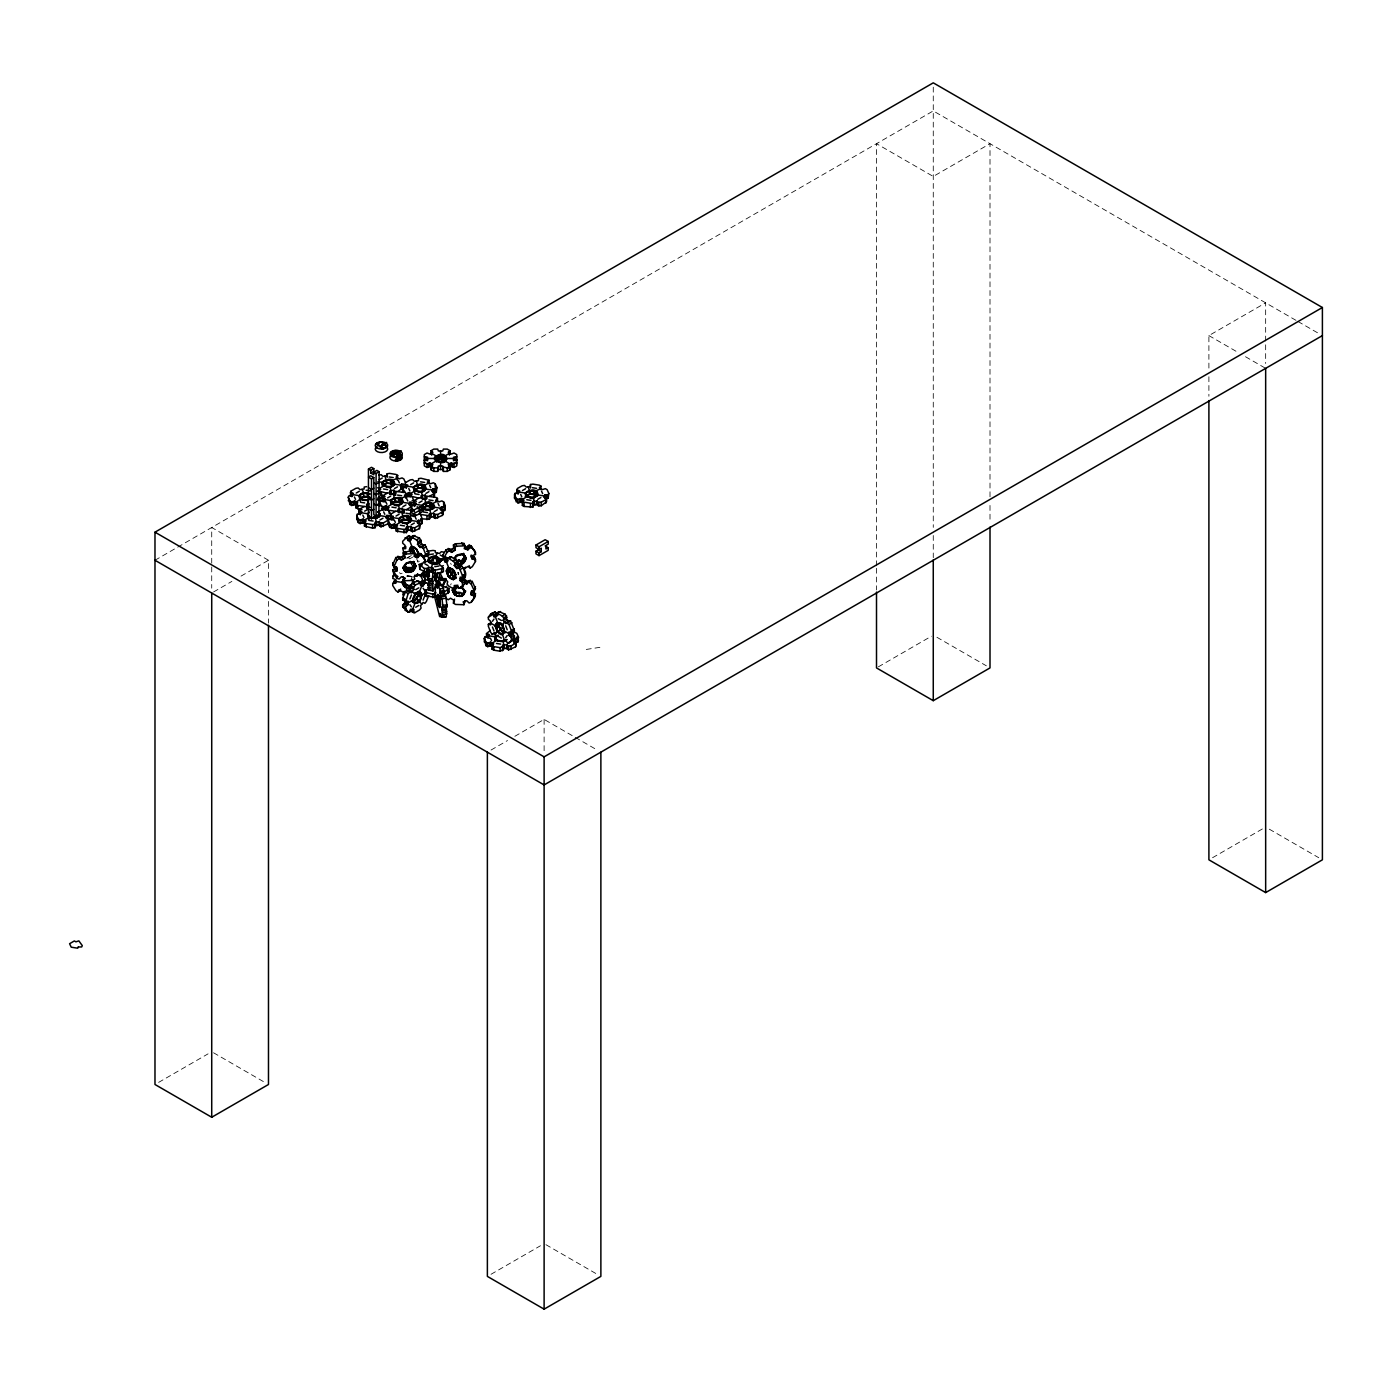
<?xml version="1.0" encoding="UTF-8"?>
<svg xmlns="http://www.w3.org/2000/svg" width="1392" height="1392" viewBox="0 0 1392 1392"><rect width="100%" height="100%" fill="white"/><g stroke="black" fill="none" stroke-linecap="round" stroke-linejoin="round"><path stroke-width="0.75" stroke-dasharray="5 3.75" d="M458.42 574.217L458.42 573.33M411.44 579.42L412.102 576.723M450.608 584.988L451.217 583.648M411.319 555.478L407.682 558.07L410.744 556.295M154.982 560.263L933.266 110.925L1296.109 320.421M213.568 591.965L231.872 581.404M241.025 576.114L268.482 560.263L268.482 592.748M406.534 558.175L409.596 556.4M412.658 557.131L409.579 558.905L408.256 557.252M458.734 573.608L458.42 574.409L457.846 572.269M491.028 750.044L507.506 740.544M514.831 736.316L544.115 719.403L573.417 736.316M1208.9 368.08L1208.9 335.594L1265.659 302.83L1265.659 363.486M158.636 1082.384L208.069 1053.848M878.335 666.855L931.422 636.214M491.028 1274.289L540.461 1245.753M1212.554 857.716L1263.814 828.118M402.149 573.208L400.339 573.817L399.556 572.547M407.195 575.888L412.606 576.967L406.534 576.079M586.293 649.438L600.143 647.297M417.6 561.011L419.41 561.289M1297.988 321.5L1320.573 334.532M1208.9 335.594L1238.184 352.507M1245.509 356.735L1265.659 368.358M936.92 637.275L986.354 665.811M1269.313 829.18L1318.746 857.716M268.482 560.263L211.723 527.498L211.723 588.155M575.244 737.36L597.203 750.044M213.568 1052.787L264.811 1082.384M545.942 1244.692L597.203 1274.289M457.846 572.93L458.438 573.765L458.333 572.495A6.247 3.619 60 0 1 458.368 573.452M450.608 563.168L451.252 564.56M416.539 558.436L418.035 562.281M458.42 573.922L458.333 572.982A6.247 3.619 -60 0 0 458.281 572.53M1208.9 376.745L1208.9 396.25M990.008 496.787L990.008 143.689L933.266 176.453L876.508 143.689L876.508 566.109M990.008 505.453L990.008 522.783M933.266 87.157L933.266 527.377M933.266 535.502L933.266 557.705M876.508 568.267L876.508 589.93M544.115 719.403L544.115 754.064M268.482 601.414L268.482 623.077M407.473 575.836A6.247 4.924 24.9 0 1 411.614 576.479"/><path stroke-width="1.5" d="M393.101 480.571L393.24 484.433M401.505 498.701L401.662 502.564M409.909 516.832L409.909 520.364L408.796 520.121A6.247 3.619 0 0 0 407.839 519.808M424.49 485.425L424.838 490.541L424.195 485.599L428.962 482.85M432.895 503.556L433.26 508.654L432.599 503.73L437.366 500.963M438.811 581.56L438.967 585.423M440.551 450.973L440.464 458.647L441.873 459.482M536.39 491.306L536.633 495.378L535.259 494.612A6.247 3.619 0 0 0 531.135 493.969L529.03 494.299A6.247 3.619 0 0 0 528.09 494.612M445.718 596.037L437.14 596.559A6.247 1.322 81.2 0 1 437.697 594.715L438.184 594.889A6.247 1.322 81.2 0 1 439.298 597.272L439.785 599.204A6.247 1.322 81.2 0 1 440.324 603.432L440.324 605.207A6.247 1.322 81.2 0 1 439.785 607.034L439.298 606.877A6.247 1.322 81.2 0 1 438.184 604.476L437.697 602.545A6.247 1.322 81.2 0 1 437.14 598.334L437.871 594.297L440.464 604.598L439.594 607.451L437.018 597.151L445.718 596.037L447.128 606.755L442.934 607.399L442.099 606.355L442.099 617.317L439.924 613.524L440.15 616.673L444.326 616.012M415.373 603.258L414.398 603.101A6.247 3.619 -60 0 1 412.885 600.961L412.85 599.656M421.654 595.463L421.654 594.558M412.85 547.595L412.85 548.483M449.616 568.823L449.616 569.728M448.415 576.305L448.102 575.853A6.247 3.619 60 0 1 446.588 571.955L446.571 570.389A6.247 3.619 60 0 1 448.102 568.04L449.442 567.919A6.247 3.619 60 0 1 452.47 569.659L453.792 571.312A6.247 3.619 60 0 1 455.306 575.209L455.306 576.984A6.247 3.619 60 0 1 453.792 579.142L452.47 579.263A6.247 3.619 60 0 1 449.442 577.506L448.259 576.079M495.43 625.408L495.43 626.296M504.235 631.394L504.235 630.506M404.306 569.171L403.593 567.223A6.247 4.924 -24.9 0 1 405.664 563.864L407.473 562.699A6.247 4.924 -24.9 0 1 411.614 562.072L413.424 562.664A6.247 4.924 -24.9 0 1 415.495 565.378L415.495 567.153A6.247 4.924 -24.9 0 1 413.424 570.494L411.614 571.66A6.247 4.924 -24.9 0 1 407.473 572.303L405.664 571.694A6.247 4.924 -24.9 0 1 403.593 568.997L406.534 563.221L412.763 561.968L415.982 566.179L412.763 571.399L406.325 572.39L403.106 568.18L406.325 562.96L412.763 561.968M414.451 564.282L414.451 563.395M464.667 556.504C463.066 557.252 466.564 562.699 461.848 563.899A6.247 4.924 -24.9 0 1 457.707 564.526L457.22 564.439M403.523 579.577L403.523 580.481M460.717 586.676L462.544 587.842A6.247 4.924 24.9 0 1 464.597 591.182L464.597 592.957A6.247 4.924 24.9 0 1 462.544 595.654L460.717 596.263A6.247 4.924 24.9 0 1 456.593 595.619L454.766 594.454A6.247 4.924 24.9 0 1 452.696 591.113L452.696 589.338A6.247 4.924 24.9 0 1 453.183 588.137M412.658 609.4L415.042 603.258L412.832 600.109C423.203 574.757 424.508 613.35 412.78 600.126L415.373 594.001M412.85 547.421L413.372 550.936L416.086 554.903A6.247 3.619 60 0 1 415.738 554.521M449.633 568.615L450.851 573.643L454.018 576.984A6.247 3.619 60 0 1 452.504 575.749M434.983 587.059L432.86 590.834L432.825 579.872L431.99 580.916L427.796 580.273L429.206 569.554M431.99 580.916L433.382 570.198M439.976 573.086L437.593 584.118M437.593 572.564L435.331 580.969L435.209 572.477M437.593 560.141L437.384 561.742L438.358 561.411M437.714 572.86A6.247 1.322 -81.2 0 1 437.227 576.062L435.209 580.568A6.247 1.322 -81.2 0 1 434.6 578.724L434.6 576.949A6.247 1.322 -81.2 0 1 435.139 572.721M415.982 566.179L414.381 562.96M464.597 556.957L464.754 556.052L465.728 559.375A6.247 4.924 -24.9 0 1 463.658 562.716L456.75 564.299M369.872 493.986C356.456 488.105 356.456 505.018 369.872 499.154M382.504 482.067L382.052 483.302C395.867 497.483 398.912 470.044 382.226 482.676M390.682 500.476C400.304 517.058 410.657 488.696 390.682 500.476L395.711 497.866M399.33 518.311L398.878 519.547C412.693 533.745 415.738 506.288 399.034 518.92M413.894 486.922L413.441 488.157C427.274 502.355 430.302 474.898 413.615 487.531M434.287 458.49C449.773 444.222 450.138 472.828 434.287 458.49L427.535 458.49M446.588 459.412L446.797 458.49L453.548 458.49M525.567 493.081C535.189 509.663 545.542 481.301 525.567 493.081L530.596 490.471M428.666 590.173L433.399 590.626L428.666 590.173L428.632 579.229M434.774 564.665C440.759 558.853 432.947 554.364 431.137 561.898L435.313 562.542M429.206 589.999L429.623 588.329M440.551 585.649L440.116 583.979L435.365 584.431L435.313 597.342L424.804 595.724L425.291 591.148L428.736 588.381M442.099 617.317L446.293 616.673L446.293 605.711L447.128 606.755M426.578 576.445L426.874 574.426A6.247 1.322 81.2 0 0 426.526 571.259M442.934 607.399L442.064 598.821L439.924 593.375C441.49 590.608 436.131 580.899 437.54 588.224L435.365 584.431M437.871 603.728L439.594 607.451M445.301 595.898L442.047 584.623L437.332 585.092M434.06 507.506L434.408 506.601A6.247 3.619 0 0 0 433.312 504.2M409.874 598.943L411.406 594.993M420.68 582.569L420.106 584.048L423.168 585.823L424.891 582.917L426.439 583.057L421.828 581.143L420.68 582.569L423.742 584.344M424.943 593.114L421.672 594.993C420.697 598.908 416.278 592.679 415.703 599.708A6.247 3.619 -60 0 1 414.572 600.648M418.018 595.341L418.54 592.383M418.018 591.809L418.905 593.062L416.539 599.134L412.502 601.466M414.712 594.836L419.462 591.861L421.846 585.701M428.736 595.515L426.352 601.535L424.891 603.362L423.168 602.44L420.523 605.746L421.097 608.095L419.549 610.009L414.868 612.654L413.407 612.532L413.981 609.522L411.319 609.278L409.596 612.184L408.047 612.045L402.688 606.895L402.688 604.946L404.985 602.858L408.047 604.633L408.047 601.083L405.751 601.657L402.688 599.882L402.688 597.829L406.534 589.982L411.319 592.661L413.981 589.355L410.344 586.78L411.893 583.318L418.035 580.812L421.097 582.569L420.523 585.597L423.168 585.823M421.08 597.116L419.114 601.1M423.098 600.109L424.63 596.176M453.166 577.697L454.784 574.113M453.305 577.906L455.306 572.93A6.247 3.619 -60 0 1 453.792 576.827L453.635 577.054M405.751 601.657L408.134 593.566L410.744 591.844M463.919 578.306L465.502 574.287M414.329 565.187C413.354 569.867 405.124 571.573 403.506 568.11M357.744 506.288L354.682 504.53L351.706 505.47L349.931 504.443L348.278 497.205L348.905 495.865L352.28 495.83L353.394 493.412L350.506 492.403L351.167 490.993L355.882 488.331L358.196 487.966L359.936 489.636L364.13 488.992L364.199 487.043L366.635 486.661M348.278 500.737L348.905 499.415M348.278 497.205L349.931 500.894L351.706 501.938L354.682 500.981L357.744 502.756L356.108 504.461L357.796 505.435L370.446 507.436M362.042 509.663L356.108 508.01L356.596 503.417M366.148 524.419L363.086 522.644L360.128 523.601L358.336 522.557L356.7 518.868L357.309 513.996L360.685 513.961L361.816 511.543L358.91 510.533L359.571 509.124L364.304 506.444M356.7 518.868L357.309 517.528M366.601 506.096L366.67 504.13L368.758 503.817L368.758 507.349L366.67 507.68L367.088 508.585L367.088 505.052M356.7 515.318L358.336 519.025L360.128 520.051L363.086 519.112L366.148 520.886L364.513 522.592L366.2 523.566L372.586 524.593L375.022 524.21L375.074 522.261L379.268 521.617L379.685 526.054L381.008 526.82L388.055 523.792L388.699 522.383M377.267 491.48L380.712 489.497L377.65 487.722M397.19 479.979L397.677 475.403L395.989 474.428L389.603 473.402L387.167 473.767L387.115 475.716L382.922 476.377L381.182 474.707L378.868 475.055M375.509 523.166L375.022 527.759L372.586 528.125L364.513 526.124L365 521.548M377.963 498.51L378.52 497.292L384.801 498.266L384.801 501.816L380.086 501.085L380.086 497.536M379.633 502.129L380.294 500.72L383.67 500.685L384.801 498.266M387.272 493.186L382.556 495.848L381.895 500.807M379.076 491.202L387.15 493.203L389.586 492.82L389.656 490.871L393.832 490.228L394.249 494.665L393.832 490.228M397.677 475.403L396.041 477.108L399.104 478.883L402.062 477.926L403.854 478.952L405.49 482.659M385.688 509.611L389.134 507.61L386.071 505.835L383.113 506.792L381.321 505.766L379.668 502.06L379.633 505.661M386.924 515.423L385.81 517.841L388.699 518.851L392.092 518.816L393.205 516.397L386.924 515.423L386.924 518.955L393.205 519.929L393.205 516.397M401.505 484.033L400.374 486.452L406.655 487.426L407.769 485.008L401.505 484.033L401.505 487.565L404.881 487.531L405.524 482.589L410.257 479.909L412.571 479.561L414.311 481.232L418.505 480.588L418.557 478.622L420.993 478.256L429.067 480.257L429.067 483.79L427.379 482.815M388.699 518.851L388.055 523.792L389.725 527.411L396.007 528.386M403.28 487.461L397.886 491.533M389.273 513.892L389.186 510.29L395.554 511.316L397.99 510.951L398.06 509.002L402.253 508.341L402.671 512.795L402.253 508.341M405.594 498.11L406.081 493.516L402.653 488.783L402.619 492.403M408.656 496.335L412.119 494.351L409.039 492.577L404.446 495.221L410.57 496.996L410.57 493.464L415.355 490.715L421.915 491.55M409.909 502.164L408.778 504.565L415.06 505.54L416.191 503.121L409.909 502.164L409.909 505.696L413.285 505.661L413.946 500.72L418.679 498.04M411.684 505.574L411.023 510.533M419.444 528.647L420.088 523.705L417.2 522.696L418.313 520.277L419.897 520.521L419.444 528.647L412.415 531.674L411.075 530.909L410.657 526.472L406.481 527.116L406.412 529.064L403.976 529.447L397.59 528.421L395.902 527.446L397.538 525.741L394.475 523.966L391.517 524.906L389.725 523.879L388.09 520.173L383.322 522.922L379.685 522.522M410.483 496.057L418.54 498.058L420.976 497.675L421.045 495.726L425.221 495.082L425.656 499.519M429.067 480.257L427.431 481.963L430.493 483.737L433.451 482.78L435.244 483.824L436.897 487.513L436.27 492.385L432.895 492.42L432.895 488.888L436.27 488.853L436.897 487.513M407.334 522.94L400.774 522.104L396.007 524.854L395.902 530.978L406.412 532.614L406.899 528.02M418.888 514.187L422.82 511.142L422.82 508.498L419.758 506.723L410.57 512.03L410.57 514.675L413.633 516.449L418.888 514.187L429.397 515.806L429.449 513.857L433.643 513.196L434.06 517.65L435.383 518.416L442.43 515.388L443.074 513.979L443.074 510.429L440.185 509.437L441.299 507.019L444.674 506.966L445.301 505.644L443.648 501.938L441.873 500.911L438.915 501.851L435.835 500.093L437.471 498.371L435.783 497.396L425.656 495.987M426.979 496.753L426.909 498.701L422.733 499.345L420.976 497.675M432.895 488.888L431.764 491.306L434.669 492.316L434.008 497.257L434.669 492.316M403.175 593.792L404.289 591.374L403.175 595.324L403.958 592.766L400.339 590.434L397.973 591.983L395.989 590.695L392.735 585.545L392.735 583.492L395.867 583.196L395.867 579.664L392.735 578.411L393.849 574.043M418.313 520.277L418.313 523.81L421.706 523.775L422.315 518.903L420.68 515.214M392.735 583.492L395.415 580.551L394.301 582.952M421.706 523.775L422.315 518.903M406.29 566.718L405.176 569.137L411.562 570.076L412.693 567.658L404.289 567.397L404.306 569.763L406.534 572.077L412.571 571.138L414.781 568.145L413.65 565.135L414.868 563.777M422.315 522.452L420.68 518.746L429.397 519.338L429.867 514.762M397.973 591.983L399.104 589.564M399.556 591.461L400.67 589.042M404.55 578.863A6.247 4.924 24.9 0 0 402.479 581.578L402.479 583.335A6.247 4.924 24.9 0 0 404.55 586.693L411.44 588.259L410.483 588.503A6.247 4.924 24.9 0 1 406.36 587.859L403.193 584.344L404.306 581.334L403.106 579.959M403.193 584.344L404.306 581.334M403.593 584.396L404.306 581.926M442.43 515.388L443.074 510.429M441.299 507.019L441.299 510.551L444.674 510.516L445.301 505.644M414.712 575.157L416.521 576.323L417.635 573.904M424.125 583.265L420.871 576.062L421.985 573.643L425.239 578.794L425.239 580.847L423.673 581.369M427.988 561.272C437.61 544.69 447.963 573.052 427.988 561.272L430.076 557.548M425.239 560.158L421.985 556.017L419.984 555.338L417.635 557.618L416.521 555.199L417.304 553.929L420.871 553.598L425.239 560.158L425.239 562.211L419.201 564.473L419.827 569.345L426.892 572.46L428.214 571.694L428.649 567.24L432.825 567.901L432.407 572.338L435.191 573.748L443.387 571.764L443.387 568.214L439.454 564.421L439.454 562.472L444.831 557.322L447.511 558.61M436.235 556.922L429.31 558.001M418.87 595.219L417.304 594.21L418.418 591.791M428.214 571.694L428.649 567.24M424.125 581.212L425.239 578.794M438.898 562.646L432.477 563.812L430.737 571.103M435.191 556.765L437.471 553.076M432.407 572.338L432.825 567.901M437.593 557.618C436.549 565.587 439.594 557.009 435.713 556.835M438.115 563.081L439.976 559.079M424.804 595.724L425.291 594.68M434.461 578.115L435.261 580.586M437.593 573.139L436.74 578.011A6.247 1.322 -81.2 0 1 435.626 580.394L435.505 580.499M435.8 592.766L432.877 594.193L424.804 592.192M448.99 588.451L443.613 592.522L443.613 596.072L448.99 591.983L448.99 588.451L442.952 586.189L446.171 579.002M446.101 587.441L446.658 586.223M453.409 577.576L454.523 575.157L456.524 574.496M456.315 592.383C465.798 591.2 463.292 599.378 455.636 595.097C450.973 593.792 456.402 585.632 453.427 592.105L455.428 595.358L461.866 596.368L465.676 590.974A6.247 4.924 24.9 0 1 465.241 591.739M453.827 592.174L454.54 589.686M463.901 604.72L465.032 600.77L463.901 604.72L455.515 604.441L453.409 603.101L454.523 599.152M463.901 579.194L465.032 576.793L462.91 575.435M453.409 603.101L454.523 600.683M466.059 580.516L464.928 582.935L466.738 584.083L468.652 580.655L472.219 581.404L475.472 588.625L474.341 591.043L471.209 591.322L471.209 594.854L474.341 596.107L474.341 598.055L471.209 602.284L469.104 602.98L466.738 600.7L463.118 601.918L463.901 603.188M466.738 584.083L468.652 580.655M463.484 593.671L465.015 590.73L461.674 596.037L464.615 591.252M463.884 593.723L465.015 591.304M467.521 583.057L470.218 580.116M474.341 591.043L471.088 583.822L472.219 581.404M533.815 497.414L527.255 496.579L522.487 499.328L522.487 502.877L520.956 501.99L517.998 502.93L514.553 498.197L514.553 494.665L515.179 493.325L518.555 493.29L519.686 490.871L516.78 489.862L517.441 488.453L522.157 485.791L524.471 485.425L526.211 487.096L530.404 486.452L530.474 484.503L532.91 484.12L539.278 485.147L540.966 486.121L540.966 489.671M514.553 498.197L515.179 493.325M517.441 492.002L516.78 493.412L516.78 489.862M471.209 593.096L472.323 590.678L471.209 594.854M474.341 588.973L475.472 586.571M472.775 595.097L473.906 592.679L475.472 593.688L474.341 598.055M471.209 602.284L475.472 595.637M474.341 596.107L475.472 593.688M540.966 486.121L539.33 487.844L542.393 489.601L545.368 488.662L547.143 489.688L548.796 493.394L548.17 494.717L544.794 494.769L543.68 497.17L546.569 498.179L546.569 501.729L541.192 505.801L537.556 505.4L537.138 500.946L532.945 501.607L532.875 507.088L524.071 506.444L522.383 505.47L522.383 501.92L524.018 500.215L520.956 498.458L517.998 499.397L516.206 498.371L514.553 494.665M522.383 505.47L522.87 504.426M532.875 507.088L533.362 502.512M545.908 503.138L546.569 498.179M544.794 494.769L544.794 498.301L548.17 498.266L548.796 493.394M512.099 633.325L515.075 632.386L516.85 633.412L518.503 637.118L517.876 638.441L514.501 638.476L513.387 640.894L516.275 641.903L515.614 646.845L508.585 649.89L507.262 649.124L506.845 644.67L502.651 645.314L503.069 649.768L500.146 651.195L493.777 650.168L492.089 649.194L493.725 647.471L490.663 645.714L487.705 646.654L485.912 645.627L484.259 638.389L484.886 637.049L488.261 637.014L489.392 634.595L486.487 633.586L490.297 630.402M484.259 641.921L484.886 637.049M484.259 638.389L485.912 642.077L487.705 643.121L490.663 642.164L493.725 643.939L492.089 645.644L493.777 646.619L500.146 647.645L503.069 646.219M515.614 646.845L516.275 641.903M514.501 638.476L514.501 642.025L517.876 641.99L518.503 637.118M450.138 575.975L454.018 571.155M393.849 575.992L393.849 572.147L396.998 570.894L396.998 567.362L393.849 567.083L392.735 564.665L395.867 557.513L399.556 556.678L401.453 560.123L405.089 557.792L403.175 552.815L411.562 550.484L413.668 551.197L414.799 553.616L414.016 556.417L417.635 557.618M393.849 567.083L396.998 559.932L399.104 558.575L401.453 560.123M424.195 570.964L419.984 575.783L417.635 574.235L414.016 576.566L414.799 579.124L412.798 580.412L404.289 580.76L403.175 576.81L404.289 580.76M442.952 554.938L444.083 559.306L442.952 554.938L446.101 549.753L449.773 548.918L451.687 552.363L455.306 550.031L453.409 545.055L455.393 543.767L463.901 543.419L465.032 545.838L464.232 548.639L467.869 549.857L470.218 547.578L472.219 548.239L475.472 552.38L475.472 554.451L472.323 555.704L472.323 559.236L475.472 559.514L475.472 561.463L472.323 566.666L470.218 568.023L467.869 566.474L464.232 568.806L465.032 571.364M444.083 557.357L447.215 552.154L449.338 550.797L451.687 552.363M404.289 579.229L405.089 577.958L401.453 576.74L399.104 579.02L397.103 578.359L393.849 574.2L392.735 569.728L395.867 568.475L396.998 570.894M414.781 568.145L413.25 565.778L410.971 568.997M414.781 567.553L415.582 566.248L413.25 562.246L414.781 565.187M454.54 559.045L456.559 555.199L462.997 554.207L466.216 558.418L462.997 563.621L456.559 564.63M465.015 560.367L465.728 557.6A6.247 4.924 -24.9 0 0 463.658 554.903L461.848 554.294A6.247 4.924 -24.9 0 0 457.707 554.938L454.54 558.453M467.869 549.857L466.738 547.439L469.104 545.159L471.088 545.821L475.472 552.38M453.931 558.992A6.247 4.924 -24.9 0 1 455.897 556.104L462.997 554.207M463.884 557.948L461.204 561.237M404.985 537.851L406.534 537.73L408.256 540.635L411.319 538.861L409.596 535.955L408.047 536.094L402.688 541.244L402.688 543.193L404.985 545.281L404.985 548.813L402.688 548.257L404.289 554.347M444.831 557.322L439.454 562.472M440.255 573.556L443.3 579.403L445.022 578.48L447.685 581.769L447.11 584.118L448.659 586.049L453.34 588.694L454.801 588.572L454.227 585.545L456.872 585.319L458.594 588.224L460.143 588.085L465.502 582.935L465.502 580.986L463.205 578.898L460.143 580.655L460.143 577.123L462.44 577.68L462.44 575.627L460.056 569.606L458.594 567.779L456.872 568.702L454.227 565.396L457.864 562.82L456.315 559.358L450.173 556.835L444.448 560.384L445.022 561.863L447.685 561.62L447.11 558.61L451.634 556.713M460.143 588.085L465.502 582.935M419.932 600.039L415.042 603.258L411.98 601.483M410.031 551.702A6.247 3.619 60 0 1 409.822 550.727L410.362 548.378L412.676 546.691A6.247 3.619 60 0 1 415.703 548.431L417.026 550.084A6.247 3.619 60 0 1 418.453 553.511M410.64 548.552C420.019 542.08 403.784 555.982 411.823 546.29L416.869 549.875M420.419 554.956L425.674 556.452L428.736 554.695L428.736 552.624L424.891 544.777L420.106 547.474L417.461 544.168L421.097 541.575L419.549 538.13L413.407 535.607L410.344 537.382L410.918 540.392L408.256 540.635M417.461 544.168L421.097 541.575M418.018 553.39L416.539 549.005L418.557 554.225M414.886 553.946L412.537 547.874M420.106 547.474L424.891 544.777M423.742 544.881L423.168 545.699L420.523 542.393M450.486 568.006L446.536 571.033L448.746 576.74L453.305 579.664L456.367 577.889M446.362 561.742L448.746 567.884L447.128 570.198M454.227 565.396L457.864 562.82M448.746 576.74L453.305 579.664L455.671 576.305L453.305 570.233L448.589 567.518L446.24 570.859L448.589 576.949L451.808 574.966L456.228 577.523L453.166 579.281L455.375 576.149L454.784 573.521M454.784 574.026L453.305 570.233L453.635 571.103M452.139 575.366L450.19 571.381L447.128 573.139M462.44 575.627L465.502 573.852L463.118 567.832L461.657 566.005L459.934 566.927L457.289 563.621M492.455 621.267L493.986 619.092M499.363 622.816L495.413 625.843C505.783 651.195 507.106 612.602 495.361 625.826L497.971 631.951M497.971 622.694L496.004 625.008M490.645 623.094L495.413 625.843L499.067 622.659L495.117 625.687M501.712 624.851L504.252 630.959L509.037 633.708L514.396 630.733L510.551 620.832L505.766 623.512L503.104 620.206L506.74 617.63L505.279 614.272L499.049 611.662L493.342 615.194L493.916 616.673L496.561 616.43L495.987 613.42L500.598 611.523M503.104 620.206L506.74 617.63M495.239 634.943L497.292 631.115M502.373 625.687L504.426 621.859L507.506 620.101M505.261 632.716C499.258 633.778 501.311 622.346 496.004 627.966M505.766 623.512L510.551 620.832M509.402 620.919L508.828 621.737L506.166 618.448M504.252 630.959L501.712 634.108M505.679 637.71L507.21 635.535M453.566 464.232L451.269 462.91L448.207 464.667L450.016 466.268L450.016 469.817L447.267 471.401L443.387 471.401L442.708 465.989L438.376 465.989L437.697 471.401L433.817 471.401L431.068 469.817L431.068 466.268L432.877 464.667L429.815 462.91L427.048 463.954L424.299 462.37M431.068 469.817L431.729 465.328M437.697 471.401L438.376 466.929M448.207 468.217L451.269 466.442L454.036 467.486L456.785 465.902L456.785 454.592L454.036 453.009L451.269 454.053L448.207 452.296L450.016 450.695L447.267 449.094L443.387 449.094L442.708 450.973L438.376 450.973L437.697 449.094L433.817 449.094L431.068 450.695L431.068 454.227M433.66 508.097C430.963 490.454 409.857 516.467 433.66 508.097A6.247 3.619 0 0 0 433.312 507.749L431.764 506.862A6.247 3.619 0 0 0 427.64 506.218L425.534 506.549A6.247 3.619 0 0 0 423.76 507.262M495.9 635.918C492.838 641.625 503.869 643.017 506.862 639.572M497.449 640.755L495.987 638.945L496.561 636.596L493.916 633.29L492.194 634.213L490.645 632.281L488.348 626.261L488.348 624.295L490.645 624.869L490.645 621.319L488.348 619.231L488.348 617.178L490.732 613.889L495.256 611.993L496.979 614.899L493.916 616.673M503.678 641.851L503.104 640.372L505.766 640.129L507.488 643.034L508.95 642.913L514.396 637.867L514.396 635.796L512.099 633.708L509.037 635.483L509.037 631.933L511.334 632.507L511.334 630.559L509.037 624.521L506.34 622.694M508.95 642.913L514.396 637.867M392.735 576.462L394.823 573.643M442.952 584.24L446.101 580.012M404.741 578.759L401.992 582.378L405.211 587.598L411.649 588.59M406.325 585.179L410.553 585.545M405.403 587.337L406.534 584.918L404.707 581.978M416.521 576.323L418.87 574.774L420.871 576.062M454.975 594.628L452.209 590.156L453.827 588.625M452.209 590.156L453.427 588.572M456.559 592.94L454.94 589.756M455.636 595.097L456.75 592.679L454.488 590.486M461.866 586.937L465.085 592.139L460.961 586.798M453.409 601.553L454.192 600.526L450.556 598.212L448.207 599.761L446.206 598.473M463.884 593.149L464.702 592.087M411.319 592.661L408.256 590.904L410.918 587.598L410.344 586.78M413.407 588.538L414.955 585.092L421.097 582.569M408.047 612.045L405.751 608.669L405.751 606.721L408.047 604.633M457.446 561.341L458.594 559.915L463.205 561.829M464.354 568.58L465.502 567.153M456.315 588.781L457.864 585.266L454.801 587.041M429.623 581.699L427.988 585.232A6.247 3.619 0 0 1 427.866 583.979M411.893 568.406L404.968 569.485M462.127 560.645L460.23 561.742M400.339 557.705L403.958 555.373M405.089 557.792L404.289 555.234L406.29 553.946L414.799 553.616M450.556 549.944L454.192 547.613M455.306 550.031L454.523 547.474L456.524 546.186L465.032 545.838M449.338 571.242L451.687 568.98L453.496 569.572M429.31 561.533L430.511 560.906A6.247 3.619 0 0 1 431.955 560.471M268.482 625.252L268.482 1084.49L211.723 1117.254L154.982 1084.49L154.982 532.179L933.266 82.841L1322.4 307.51L1322.4 859.821L1265.659 892.585L1208.9 859.821L1208.9 400.583M386.663 442.395L381.46 445.405L383.078 448.903M391.535 455.341C389.447 451.843 395.276 449.007 396.894 451.669L397.451 454.888M396.894 451.669L400.217 453.287L399.956 457.864M392.144 451.6C389.656 458.212 395.189 452 396.894 455.219M368.445 519.547L368.445 469.069L371.507 467.294L373.804 468.617L373.804 471.279L370.742 473.036L370.742 470.392L373.804 468.617M401.331 450.869L398.895 452.278L398.895 455.828M391.535 451.791L390.769 452.557L392.039 454.471L396.198 457.255L400.705 455.967L400.705 459.499L396.198 460.787L395.363 459.621M370.742 473.036L373.804 474.811L373.804 472.166L376.867 470.392L379.163 471.714L378.885 517.076L379.163 513.37L377.667 511.838M373.804 472.166L376.101 473.489L379.163 471.714M401.488 458.751L400.705 459.499M373.804 477.543L370.742 475.768L368.445 477.091L371.507 478.865L373.804 477.543L373.804 514.622L376.101 515.945L376.101 473.489M356.23 493.046L359.293 491.272M379.216 479.77L382.278 478.013M379.163 482.328L376.101 484.103L373.804 482.78M352.837 494.63L359.362 495.639L364.582 492.994M382.243 482.415L387.289 479.735M373.804 488.157L371.507 489.479L368.445 487.705M359.362 495.639L361.816 499.519A6.247 3.619 0 0 0 365.939 500.163M363.26 493.168L369.82 494.003M386.245 479.909L393.17 480.971M359.623 498.719L363.677 496.387L370.115 497.379M382.609 485.46L386.645 483.111L393.101 484.12L391.97 483.877A6.247 3.619 0 0 0 387.829 483.233L385.741 483.563A6.247 3.619 0 0 0 383.583 484.52M359.362 499.171L364.861 496.509A6.247 3.619 0 0 1 368.984 497.153L369.419 497.344M383.809 485.042L386.767 483.355L385.01 476.047M367.54 499.954L360.98 499.119L356.213 501.868L356.108 508.01M379.181 488.609L383.948 485.843L390.526 486.695M397.573 477.995L392.405 480.536M436.723 461.587L436.723 458.038L435.174 457.15L435.957 456.402L440.464 455.114L442.813 456.576L443.596 460.839L442.813 456.576M361.381 497.344A6.247 3.619 0 0 1 362.755 496.822L369.82 497.553M391.187 480.501L391.187 484.033L390.386 480.362M393.449 485.669L393.745 481.963L393.745 485.512M366.479 500.128L369.959 498.353M379.163 492.942L376.101 494.717L373.804 493.394M389.464 486.852L394.423 484.225L400.931 485.234L400.931 488.783M436.566 459.743L440.464 458.647M436.114 461.03L431.346 463.797L431.346 467.329M449.738 453.183L443.3 456.889L443.3 460.421M373.804 498.771L371.507 500.093L368.445 498.319M431.068 450.695L432.877 452.296L429.815 454.053L427.048 453.009L424.299 454.592L424.299 465.902L427.048 467.486L429.815 466.442L432.877 468.217M444.309 461.622L444.622 457.898L443.596 457.307M394.475 488.592L397.538 486.817M364.652 511.16L367.714 509.402M387.62 497.901L390.682 496.126M410.605 484.625L413.668 482.867M379.163 503.556L376.101 505.331L373.804 504.008M373.804 509.385L371.507 510.707L368.445 508.933M407.212 486.208L413.737 487.217L418.679 484.59M442.708 466.929L447.267 467.869L450.016 466.268M452.417 467.103L452.417 463.571L456.785 462.37M361.259 512.743L367.766 513.752L369.785 517.459M391.117 499.902A6.247 3.619 0 0 1 394.145 498.145L401.575 499.102M413.737 487.217L415.756 490.924M417.635 484.764L424.56 485.825M391.013 503.573L395.067 501.242L401.505 502.234L394.145 501.694A6.247 3.619 0 0 0 392.005 502.634M413.998 490.315L418.052 487.966L424.49 488.975L423.359 488.731A6.247 3.619 0 0 0 419.218 488.087L417.13 488.418A6.247 3.619 0 0 0 415.355 489.131M392.231 503.173L396.25 501.364A6.247 3.619 0 0 1 397.329 501.364M413.737 490.75L418.157 488.209L416.399 480.901M375.944 518.085L369.385 517.25L364.617 519.999L364.513 526.124M383.009 509.385L377.824 511.925M398.93 504.809L392.37 503.974L387.602 506.723L387.602 510.272L381.478 508.498L383.113 506.792L383.113 510.325M405.977 496.109L400.809 498.649M401.853 503.8L401.209 498.875L401.644 503.347L401.644 499.798M422.576 485.356L422.576 488.888L421.776 485.234M373.804 517.424L379.163 514.17M374.9 518.242L379.859 515.632L386.367 516.623M397.868 504.983L402.827 502.355L409.352 503.365M420.854 491.707L425.813 489.097L432.32 490.088M379.912 519.982L382.974 518.207M402.897 506.705L405.959 504.948M425.865 493.447L428.927 491.672M396.041 516.032L399.104 514.257M419.009 502.756L422.089 500.981M399.069 518.659L404.115 515.997M422.054 505.4L427.1 502.721M403.071 516.154L409.996 517.232M415.634 504.339L422.141 505.348L424.16 509.037M426.039 502.877L432.982 503.956M399.434 521.704L403.471 519.373L409.909 520.364L402.566 519.808M421.741 508.811L426.457 506.096L432.895 507.088L426.561 506.323L413.633 513.805L410.57 512.03M400.635 521.304L404.654 519.494A6.247 3.619 0 0 1 405.751 519.494M412.902 515.092L409.231 516.78M420.488 510.725L423.76 508.828L430.319 509.663M410.275 521.93L409.631 516.989L410.066 521.461L410.066 517.928M406.29 523.096L411.249 520.486L417.757 521.495M429.275 509.837L434.217 507.21L440.742 508.219M411.301 524.836L414.364 523.061M434.287 511.577L437.349 509.803M406.534 537.73L409.596 535.955M407.682 539.156L410.744 537.382M410.344 537.382L414.868 535.485M410.344 538.913L413.407 537.138L413.407 535.607M411.806 537.26L416.486 539.905L419.549 538.13M402.688 548.257L405.751 546.499L405.751 548.552M418.035 543.35L418.035 541.819L421.097 540.044M413.424 547.195L409.474 549.631L410.362 551.911L409.822 548.953A6.247 3.619 60 0 1 411.336 546.812L416.399 549.214M418.783 545.821L421.846 544.046M410.64 552.085L413.702 550.31M522.505 490.506L525.584 488.731M420.68 546.656L423.29 548.378L426.352 546.604M529.534 490.628L536.459 491.707M525.236 496.561L529.952 493.847L536.39 494.839L530.056 494.073L525.637 496.631L525.637 493.099L519.112 492.089M425.674 556.452L425.674 554.399L428.736 552.624M540.862 488.714L535.259 491.063A6.247 3.619 0 0 0 531.135 490.436M424.525 556.556L428.736 554.695M536.755 496.405L536.094 491.48L536.529 495.952M532.771 497.588L537.712 494.96L544.237 495.97M537.782 499.31L540.844 497.553M441.769 559.079L446.362 557.183M419.201 564.473L424.456 568.545L428.214 568.145M445.022 561.863L448.085 560.089M441.769 566.509L443.3 565.622M448.572 558.488L453.253 561.133L456.315 559.358M432.407 568.806L435.191 570.198L443.387 568.214M454.801 564.578L454.801 563.047L457.864 561.272L454.801 559.584M424.943 580.76L428.005 579.002M415.721 589.616L418.783 587.859M455.549 567.049L458.612 565.274M447.128 572.564L450.19 570.79C446.954 566.979 445.701 574.322 450.19 567.832M447.406 573.313L450.486 571.538M457.446 567.884L460.508 566.109M458.594 567.779L461.657 566.005M445.979 579.194L442.534 580.429L442.534 578.359L439.454 576.601L439.454 578.654L441.769 578.098M451.721 573.226L454.749 571.468M418.905 593.062L418.54 594.158A6.247 3.619 -60 0 1 417.026 598.055L413.441 600.631M441.803 579.838L438.515 581.734C431.868 580.133 441.699 588.137 436.392 584.727M460.056 569.606L463.118 567.832M417.722 591.965L421.967 594.836M412.832 600.109L408.047 602.858L404.985 601.083L404.985 602.858M461.291 577.784L465.502 575.923L465.502 572.234L464.354 572.129M460.143 578.898L465.502 575.923M415.721 607.243L418.783 605.485M460.143 580.655L461.291 581.334L464.354 579.559M462.44 584.71L462.44 582.761L465.502 580.986M453.34 588.694L457.864 586.798L454.801 588.572M458.594 588.224L463.205 586.31M535.972 545.02L545.159 539.713L548.222 541.471L548.222 544.133L545.925 545.455L545.925 548.987L548.222 547.665L548.222 550.327L539.035 555.634L535.972 553.859L535.972 551.197L538.199 549.91L541.262 551.684L541.262 548.152L539.035 549.44L535.972 547.665L535.972 545.02L539.035 546.778L548.222 541.471M535.972 551.197L539.035 552.972L541.262 551.684M490.732 613.889L495.256 611.993M488.348 617.178L491.411 615.403M498.301 614.794L495.239 616.552L497.623 622.694L502.042 625.252M497.536 613.28L502.216 616.047L505.279 614.272M488.348 624.295L491.411 622.537M503.678 619.388L503.678 617.857L506.74 616.099M496.004 624.416L499.067 622.659M496.004 627.374L499.067 625.6L498.545 623.233A6.247 3.619 60 0 1 498.632 622.85M496.3 628.123L499.363 626.365M492.194 634.213L495.274 632.455M509.037 624.521L512.099 622.746M497.483 631.759L500.685 629.776L505.105 632.333M498.284 635.117L495.256 636.857L488.818 635.796M511.334 630.559L514.396 628.784M510.185 632.594L514.396 630.733M503.521 641.138L496.961 640.303L492.194 643.052L492.089 649.194M509.037 635.483L510.185 636.144L513.248 634.369M497.797 640.703A6.247 3.619 0 0 0 501.92 641.347L505.957 639.537M511.334 639.624L511.334 637.571L514.396 635.796M507.488 643.034L512.012 641.138M154.982 532.179L544.115 756.848L1322.4 307.51M1322.4 335.594L544.115 784.931L154.982 560.263M876.508 592.105L876.508 667.916L933.266 700.681L990.008 667.916L990.008 527.116M487.374 752.167L487.374 1276.394L544.115 1309.159L600.874 1276.394L600.874 752.167M395.693 511.299L390.961 513.979L390.317 518.92M429.275 496.387L434.008 493.725M406.307 509.663L411.023 506.984L414.503 511.647M434.06 514.118L437.697 514.518L442.43 511.838M411.075 527.377L414.712 527.794L419.444 525.115M537.556 501.851L541.192 502.268L545.908 499.589M507.262 645.575L510.899 645.992L515.614 643.313M464.093 593.044L461.361 593.966A6.247 4.924 24.9 0 0 461.848 593.845M436.114 459.464L440.551 458.403A6.247 3.619 0 0 0 436.427 459.308M463.24 593.444L462.335 593.758M384.575 444.361L381.46 445.405L384.784 444.605M400.2 459.83L399.887 453.479M397.155 451.53L397.155 455.062L400.339 457.463M444.535 462.127L444.309 458.072M441.56 459.656L442.813 460.126M427.796 580.273L432.407 580.777M414.712 593.549L416.521 592.94L417.304 594.21M473.906 589.147L475.472 588.625M424.299 460.126L427.535 459.725M436.723 458.038C436.357 460.874 443.613 463.171 445.91 459.812L444.535 458.594M424.299 463.658L425.917 463.275M453.548 460.769L453.548 457.237L456.785 456.837M456.785 460.387L455.167 460.769L455.167 457.237M502.373 634.056L504.426 640.25M389.656 494.404L393.832 493.76M406.081 497.066L407.891 496.77L407.891 493.238M398.06 512.534L402.253 511.891M379.685 526.054L379.268 525.149L375.074 525.793L375.509 526.715M434.06 517.65L433.643 516.745L429.449 517.389L429.867 518.294M419.897 520.521L421.706 520.243M522.383 501.92L532.875 503.556M532.945 501.607L532.945 505.139L537.138 504.496L537.556 505.4M411.075 530.909L410.657 530.004L406.481 530.665L406.899 531.57M429.206 554.625L433.399 553.981M465.015 557.409C460.787 548.779 468.06 563.586 465.085 556M423.586 561.95L428.057 561.254L433.016 563.882M430.302 560.993L429.38 561.133L429.676 557.774L424.908 555.008M437.488 557.861L440.133 559.393L444.622 558.697M404.707 569.693C399.748 560.106 409.561 578.672 405.872 569.78M472.323 557.461L471.209 555.06L471.209 556.817L474.341 557.096L475.472 559.514M457.637 561.568L461.674 560.959L464.545 557.426A6.247 4.924 -24.9 0 1 462.544 560.315M434.809 566.666L438.985 566.022M424.595 576.044L426.892 575.679L428.649 577.367M437.871 585.266L442.047 584.623M439.576 588.903L443.77 588.259M440.15 591.148L444.326 590.504M440.15 592.679L444.326 592.035M439.924 593.375L444.118 592.731M440.411 595.306L444.605 594.662M441.525 598.386L437.436 599.848M437.332 599.621L441.525 598.978M442.064 598.821L446.258 598.16M442.934 605.346L447.128 604.702M442.517 607.26L446.71 606.616M442.099 608.13L446.293 607.486M442.099 609.887L446.293 609.244M442.517 610.81L446.71 610.148M442.934 612.48L447.128 611.819M442.934 614.429L447.128 613.785M434.53 596.402L439.611 616.482L443.787 615.838M441.542 617.126L446.293 616.673M502.616 627.844L500.18 628.227L500.111 630.176M507.262 649.124L506.845 648.22L502.651 648.863L503.069 649.768M426.596 551.389L432.999 550.432L435.313 550.797L435.365 552.746L439.559 553.39L441.299 551.719L443.735 552.102M424.299 456.837L427.535 457.237L427.535 460.769M453.548 459.725L456.785 459.725M431.068 466.268L433.817 467.869L437.697 467.869M438.376 469.522L442.708 469.522M456.402 561.22L457.864 561.341M402.688 599.882L403.837 599.987M404.985 610.288L409.596 612.184M413.407 611.001L410.344 609.226L410.344 610.757L414.868 612.654M532.37 487.687L536.564 488.331M389.081 476.951L393.257 477.595M420.471 481.806L424.664 482.45M526.785 499.728L530.978 500.372M377.858 481.667L382.33 482.363L384.366 486.069M383.496 488.992L387.672 489.636M414.886 493.847L419.062 494.491M366.096 490.228L370.289 490.871M397.486 495.082L401.679 495.726M428.875 499.937L433.069 500.581M384.227 499.484L390.752 500.494L392.77 504.182M377.389 499.711L380.294 500.72M360.511 502.268L364.704 502.912M391.9 507.123L396.094 507.767M423.29 511.978L427.483 512.621M405.907 513.196L410.083 513.857M392.648 517.598L399.156 518.607L401.174 522.313M368.915 520.382L373.108 521.026M400.322 525.236L404.498 525.898M432.842 558.157L437.036 558.801M437.593 561.167L436.897 557.513M428.649 570.79L432.825 571.433M428.632 571.799L432.825 572.46M432.808 576.427L437.053 577.245L432.86 576.601M427.796 578.324L431.99 578.968M428.632 581.003L432.825 581.647M428.632 582.761L432.825 583.422M427.657 583.283L429.032 585.44M428.214 583.683L432.407 584.327M427.796 585.353L431.99 585.997M472.323 592.435L473.906 592.679M395.867 581.438L402.392 582.448L403.193 583.753M427.796 587.407L431.99 588.05M486.487 633.586L486.487 637.118L489.392 638.128M496.492 643.452L500.685 644.096M404.393 492.542L394.249 491.132M412.171 500.563L416.417 501.259M385.027 496.405L380.764 495.709L380.764 492.176L382.522 495.935M412.815 510.673L402.671 509.246M377.162 505.122L381.408 505.818M455.167 459.725L456.785 460.126M442.169 458.525L443.665 458.89M455.167 463.275L456.785 463.658M424.299 460.387L425.917 460.769L425.917 457.237M435.731 580.76L439.576 582.465L440.203 585.232L438.115 581.525M459.778 593.897L457.22 592.957M407.96 585.701L411.127 586.189A6.247 4.924 24.9 0 1 408.5 585.823M466.738 547.439L464.928 546.83L466.059 549.248M416.521 555.199L414.712 554.608L415.825 557.026M392.735 564.665L394.301 565.187M393.814 573.173L397.973 576.601M368.149 513.161A6.247 3.619 0 0 1 369.385 512.134C361.642 520.712 386.106 519.094 378.607 512.36M407.473 585.44L405.664 584.275M423.794 485.39L424.63 490.071M432.199 503.504L433.034 508.202M431.346 453.183L436.114 455.932M444.97 461.03L449.738 463.797L449.738 467.329M382.469 443.056L385.532 444.814M379.477 442.499L376.084 444.083L383.757 448.502L386.819 446.728L381.373 442.047L377.371 443.004L381.53 448.781L385.358 447.58M545.159 545.89L548.222 547.665M433.33 495.082L434.669 495.848M435.783 500.946L437.471 501.92L437.471 498.371M393.24 481.684L393.24 485.216L392.805 480.745L393.745 481.963M368.445 469.069L370.742 470.392M441.751 513.213L443.074 513.979M389.586 492.82L391.326 494.491L395.519 493.847L395.589 491.898L395.589 495.43M418.992 511.577L420.523 512.465M377.65 491.254L379.181 492.142M414.398 514.24L415.93 515.127M397.99 510.951L399.748 512.621L403.924 511.978L403.993 510.011L403.993 513.561M387.498 509.315L390.926 514.048M458.594 559.915L461.657 561.689M373.804 516.467L376.867 518.224L376.867 515.649M440.203 555.025L443.265 556.8M464.354 576.027L463.205 575.348L463.205 578.898M436.496 560.524L439.872 562.472M448.746 567.884L453.166 570.442M424.943 563.847L428.005 565.604M440.603 578.759L443.683 580.534M439.454 578.654L442.534 580.429M498.301 618.709L501.364 620.467M447.667 591.217L448.99 591.983M421.828 581.143L424.891 582.917M416.573 580.673L419.636 582.448M424.908 589.599L426.439 590.469L426.439 592.244M497.623 631.55L502.129 634.143M411.893 583.318L414.955 585.092M410.344 585.249L413.407 587.006M498.301 636.335L501.364 638.093M410.918 587.598L413.981 589.355M418.627 592.157L420.419 593.183M409.579 589.251L415.042 594.401M418.018 594.749L421.08 596.524M417.722 595.515L420.784 597.272M406.534 589.982L409.596 591.739M405.072 591.791L408.134 593.566M419.601 600.909L416.399 598.925L421.846 604.093M402.688 597.829L405.751 599.587M403.837 603.519L406.899 605.294M402.688 604.946L405.751 606.721M410.344 610.757L413.407 612.532M402.688 606.895L405.751 608.669M406.986 585.197L406.081 584.605M424.195 489.131L424.891 489.619A6.247 3.619 0 0 1 425.186 489.88M401.575 502.634L400.374 502.007A6.247 3.619 0 0 0 398.93 501.572M438.898 581.96L438.515 585.266L437.68 584.866A6.247 3.619 0 0 0 436.74 584.553M467.869 581.682L464.232 579.35L465.032 576.793M469.104 582.535L471.088 583.822M411.893 579.733L412.31 580.064A6.247 4.924 24.9 0 1 414.103 582.517M400.705 455.967L401.488 455.201L400.113 454.001M383.322 443.108L385.845 445.631M380.747 442.186L376.867 443.317L382.278 448.746L385.845 447.302M502.216 616.047L503.678 617.857M453.253 561.133L454.801 563.047M492.194 613.768L493.342 615.194M510.185 636.144L511.334 637.571M443.3 558.958L444.448 560.384M461.291 581.334L462.44 582.761M416.486 539.905L418.035 541.819M411.893 564.821L410.344 561.359M462.788 554.521L464.615 556.887M461.866 561.22L462.788 563.36M414.468 563.83L413.65 562.194M412.571 562.298L414.381 564.665M411.649 568.98L412.571 571.138M450.016 469.817L449.355 465.328M436.462 456.071L436.549 461.9M383.966 443.456L385.619 445.771M449.425 569.78L451.808 573.173M423.098 588.242L424.63 590.417M419.462 591.861L420.784 593.74M409.874 604.685L411.406 606.86M452.609 590.208L453.427 591.53M411.649 579.159L414.416 583.631M411.44 579.42L414.468 584.309M413.72 561.359L414.329 562.525M541.54 491.202L542.671 493.621M536.755 492.872L537.712 494.96M528.316 486.782L530.056 494.073L529.952 490.315M533.293 497.518L535.033 504.809M532.945 505.139L533.362 506.044M525.637 493.099L527.255 496.579M520.695 494.438L521.809 496.857M475.472 554.451L474.341 549.979M471.088 545.821L472.219 548.239M469.104 545.159L470.218 547.578M475.472 561.463L474.341 557.096M472.775 556.574L473.906 558.992M467.521 546.169L468.652 548.587M471.209 556.817L472.323 559.236M461.796 542.723L462.91 545.142M469.104 565.604L470.218 568.023M502.999 641.242L504.739 648.533M463.884 557.374L465.015 559.793M429.641 485.338L430.754 487.757M438.045 503.452L439.176 505.87M463.484 558.018L464.615 560.437M455.393 543.767L456.524 546.186M453.409 545.055L454.523 547.474M453.409 546.586L454.523 549.005M496.961 640.303L495.343 636.805L495.343 640.355M424.838 486.991L425.813 489.097M433.26 505.122L434.217 507.21M452.383 548.779L453.496 551.197M449.773 548.918L450.904 551.336M490.402 638.145L491.515 640.564M448.207 548.396L449.338 550.797M421.393 491.637L423.133 498.945L425.221 498.614L425.221 495.082M424.821 499.032L426.561 506.323L426.457 502.564M429.797 509.768L431.555 517.058M418.157 488.209L418.052 484.433M446.101 549.753L447.215 552.154M453.409 570.563L454.523 572.982M408.778 488.557L409.909 490.976M417.2 506.688L418.313 509.107M398.251 480.484L399.365 482.885M406.655 498.597L407.786 501.016M415.06 516.728L416.191 519.146M393.449 482.137L394.423 484.225M401.853 500.267L402.827 502.355M410.275 518.381L411.249 520.486M425.239 562.211L424.125 557.74M390.004 486.782L391.744 494.09M393.431 494.177L395.171 501.468L395.067 497.71M398.408 504.913L400.148 512.204M401.836 512.291L403.576 519.599L403.471 515.823M406.829 523.027L408.569 530.335M420.871 553.598L421.985 556.017M386.767 483.355L386.645 479.579M418.87 552.92L419.984 555.338M417.304 553.929L418.418 556.348M434.948 594.488L435.8 596.298M425.273 576.984A6.247 1.322 81.2 0 1 424.717 575.488L423.881 570.633M411.562 550.484L412.693 552.902M385.81 501.833L386.924 504.235M394.214 519.947L395.328 522.365M413.25 565.778L414.381 568.197M405.176 551.528L406.29 553.946M403.175 552.815L404.289 555.234M383.67 511.873L384.801 514.292M403.175 554.347L404.289 556.765M402.149 556.539L403.262 558.958M399.556 556.678L400.67 559.097M378.885 513.526L379.859 515.632M397.973 556.156L399.104 558.575M403.193 567.344L404.306 569.763M395.867 557.513L396.998 559.932M362.042 489.323L363.782 493.081M367.018 500.059L368.758 503.817M375.422 518.172L377.18 525.48M363.677 496.387L363.677 492.855M396.998 569.119L395.867 566.701L395.867 568.475M392.735 562.716L393.849 565.117M394.301 568.719L395.415 571.138M395.989 575.94L397.103 578.359M392.735 569.728L393.849 572.147M354.403 496.979L355.534 499.38M362.825 515.092L363.938 517.511M516.85 636.944L518.503 640.651M412.258 497.083L413.911 500.789M423.29 548.378L425.674 554.399M505.679 625.843L507.21 629.793M500.546 629.984L498.179 623.912L498.545 625.008A6.247 3.619 60 0 0 500.059 628.906L501.381 630.559A6.247 3.619 60 0 0 502.129 631.22M492.455 627.009L493.986 630.959M409.579 540.514L411.98 546.656M424.664 575.261L424.229 573.556A6.247 1.322 81.2 0 1 423.881 571.416M423.603 577.454L421.95 573.939M428.823 571.451L429.484 576.34M426.474 571.52L426.874 576.201A6.247 1.322 81.2 0 1 426.805 576.897M1265.659 368.358L1265.659 892.585M933.266 559.88L933.266 700.681M548.17 494.717L548.17 498.266M546.36 495.013L546.36 498.545M544.115 756.848L544.115 1309.159M541.192 502.268L541.192 505.801M539.035 546.778L539.035 549.44M539.035 552.972L539.035 555.634M538.878 502.616L538.878 506.166M537.138 500.946L537.138 504.496M534.476 491.219L534.476 494.769M533.971 490.924L533.971 494.473M533.675 491.098L533.675 494.63M530.474 484.503L530.474 488.035M530.439 503.921L530.439 507.471M524.071 502.895L524.071 506.444M520.956 498.458L520.956 501.99M519.808 499.119L519.808 502.651M518.102 490.628L518.102 494.177M517.998 499.397L517.998 502.93M517.876 638.441L517.876 641.99M516.206 498.371L516.206 501.903M516.067 638.719L516.067 642.269M513.944 639.694L513.944 643.226M512.099 631.933L512.099 633.708M510.899 645.992L510.899 649.525M508.585 646.34L508.585 649.89M506.845 644.67L506.845 648.22M502.651 645.314L502.582 650.812M500.146 647.645L500.146 651.195M494.943 636.753L494.943 640.285M493.777 646.619L493.777 650.168M492.577 644.6L492.577 648.133M490.663 642.164L490.663 645.714M489.514 642.826L489.514 646.375M487.809 634.352L487.809 637.884M487.705 643.121L487.705 646.654M485.912 642.077L485.912 645.627M463.901 543.419L463.901 544.951M454.036 463.954L454.036 467.486M451.269 462.91L451.269 466.442M450.016 450.695L450.016 454.227M450.173 556.835L450.173 558.366M449.355 451.634L449.355 455.167M448.346 589.86L448.346 593.392M447.267 467.869L447.267 471.401M444.831 579.855L444.831 581.63M444.674 506.966L444.674 510.516M444.083 581.821L444.083 583.77M443.648 501.938L443.648 505.487M443.387 467.869L443.387 471.401M443.056 456.524L443.056 460.073M442.865 507.262L442.865 510.794M442.586 456.35L442.586 459.899M442.186 456.489L442.186 460.021M441.612 569.258L441.612 572.791M441.56 456.124L441.299 459.812M441.508 584.449L441.508 585.98M440.551 462.092L440.551 469.522M438.95 582.674L438.95 586.206M438.515 455.549L438.515 459.082M438.236 455.393L438.236 458.925M437.697 514.518L437.697 518.05M437.471 455.828L437.471 459.36M436.897 581.473L436.897 585.023M436.27 488.853L436.27 492.385M435.244 483.824L435.244 487.357M435.383 514.883L435.383 518.416M435.191 570.198L435.191 573.748M435.365 591.861L435.313 597.342M434.461 489.131L434.461 492.664M433.817 467.869L433.817 471.401M433.643 513.196L433.643 516.745M433.417 556.974L433.295 560.75M432.895 569.85L432.895 573.382M432.877 594.193L432.877 597.725M431.729 451.634L431.729 455.167M430.981 503.469L430.981 507.019M430.876 561.498L430.876 563.029M430.476 503.173L430.476 506.723M430.18 503.347L430.18 506.897M429.815 462.91L429.815 466.442M429.449 513.857L429.397 519.338M428.666 463.571L428.666 467.103M427.048 463.954L427.048 467.486M426.961 516.188L426.961 519.721M426.892 568.91L426.892 572.46M426.491 593.166L426.491 596.698M424.456 568.545L424.456 572.077M423.377 555.895L423.377 557.67M423.116 507.436L423.116 510.968M422.072 485.06L422.072 488.592M422.107 563.464L422.107 565.239M419.827 565.813L419.827 569.345M419.758 506.723L419.758 509.368M414.694 489.305L414.694 492.855M414.625 502.877L414.625 506.427M414.712 527.794L414.712 531.326M414.799 592.992L414.799 594.523M413.633 513.805L413.633 516.449M413.668 551.197L413.668 552.728M412.415 528.142L412.415 531.674M411.475 502.39L411.475 505.94M410.657 526.472L410.657 530.004M409.039 492.577L409.039 496.109M408.013 516.745L408.013 520.277M407.508 516.449L407.508 519.982M407.212 516.623L407.212 520.156M406.203 484.764L406.203 488.296M406.481 527.116L406.412 532.614M403.976 529.447L403.976 532.979M403.071 484.277L403.071 487.809M399.591 498.614L399.591 502.164M399.191 452.696L399.191 456.245M399.086 498.319L399.086 501.868M399.156 518.607L399.156 522.157M398.791 498.493L398.791 502.025M398.634 451.93L398.408 455.515M398.425 456.976L398.425 460.508M398.164 451.756L398.164 455.288M397.781 451.878L397.781 455.428M397.59 528.421L397.59 531.953M396.059 450.521L396.059 454.053M396.198 457.255L396.198 460.787M395.293 450.538L395.415 454.21M394.475 523.966L394.475 527.498M394.11 450.938L394.11 454.488M393.832 450.782L393.832 454.314M393.849 581.073L393.849 583.126M393.327 524.627L393.327 528.177M393.066 451.234L393.066 454.766M391.639 516.154L391.639 519.686M391.517 524.906L391.517 528.455M390.682 480.205L390.682 483.737M390.752 500.494L390.752 504.026M389.725 523.879L389.725 527.411M388.49 515.666L388.49 519.199M387.167 473.767L387.167 477.317M386.071 505.835L386.071 509.385M384.923 506.514L384.923 510.046M383.322 522.922L383.322 526.472M383.218 498.023L383.218 501.572M382.33 482.363L382.33 485.895M381.008 523.288L381.008 526.82M379.268 521.617L379.268 525.149M378.52 497.292L378.52 500.842M375.022 524.21L375.022 527.759M372.586 524.593L372.586 528.125M371.507 478.865L371.507 519.199M368.741 515.84L368.741 519.39M367.697 493.464L367.697 497.014M367.401 493.638L367.401 497.17M366.2 523.566L366.2 527.098M363.086 519.112L363.086 522.644M361.937 519.773L361.937 523.305M360.337 497.727L360.337 501.259M360.25 511.299L360.25 514.831M360.128 520.051L360.128 523.601M359.571 509.124L358.91 514.066L358.91 510.533M358.336 519.025L358.336 522.557M357.796 505.435L357.796 508.985M354.682 500.981L354.682 504.53M353.533 501.659L353.533 505.192M351.828 493.168L351.828 496.718M351.706 501.938L351.706 505.47M351.167 490.993L350.506 495.935L350.506 492.403M349.931 500.894L349.931 504.443M211.723 593.027L211.723 1117.254M387.498 448.015A6.247 3.619 0 0 1 379.825 452.435A6.247 3.619 0 0 1 377.023 446.397M401.54 455.619A6.247 3.619 0 0 1 396.128 461.03A6.247 3.619 0 0 1 390.717 455.619M392.996 454.297A6.247 3.619 0 0 1 397.747 453.931M399.26 454.297A6.247 3.619 0 0 1 400.548 454.871M536.807 491.95A6.247 3.619 0 0 1 537.904 494.334M537.347 495.552A6.247 3.619 0 0 1 534.319 497.292M532.214 497.623A6.247 3.619 0 0 1 528.09 496.979M526.559 496.091A6.247 3.619 0 0 1 525.445 493.708M526.002 492.507A6.247 3.619 0 0 1 529.03 490.75M526.889 495.239A6.247 3.619 0 0 1 527.655 494.804M537.347 496.039A6.247 3.619 0 0 1 537.556 496.335M424.891 486.086A6.247 3.619 0 0 1 426.004 488.47M425.447 489.688A6.247 3.619 0 0 1 422.42 491.428M420.314 491.759A6.247 3.619 0 0 1 416.191 491.115M414.642 490.228A6.247 3.619 0 0 1 413.546 487.844M414.103 486.626A6.247 3.619 0 0 1 417.13 484.886M419.218 484.555A6.247 3.619 0 0 1 423.359 485.199M414.103 490.158A6.247 3.619 0 0 1 414.973 489.375M393.501 481.232A6.247 3.619 0 0 1 394.615 483.616M394.04 484.816A6.247 3.619 0 0 1 391.03 486.574M388.925 486.887A6.247 3.619 0 0 1 384.784 486.26M383.252 485.373A6.247 3.619 0 0 1 382.156 482.989M382.713 481.771A6.247 3.619 0 0 1 385.741 480.031M387.829 479.701A6.247 3.619 0 0 1 391.97 480.344M410.327 517.476A6.247 3.619 0 0 1 411.44 519.86M410.866 521.078A6.247 3.619 0 0 1 407.839 522.818M405.751 523.148A6.247 3.619 0 0 1 401.609 522.505M400.078 521.617A6.247 3.619 0 0 1 398.965 519.233M399.539 518.015A6.247 3.619 0 0 1 402.566 516.275M404.654 515.945A6.247 3.619 0 0 1 408.796 516.589M400.078 521.008A6.247 3.619 0 0 1 402.079 519.964M378.937 512.621A6.247 3.619 0 0 1 380.033 515.005M379.477 516.223A6.247 3.619 0 0 1 376.449 517.963M374.361 518.294A6.247 3.619 0 0 1 370.22 517.65M368.689 516.763A6.247 3.619 0 0 1 367.575 514.379M433.852 507.802A6.247 3.619 0 0 1 430.824 509.559M428.736 509.872A6.247 3.619 0 0 1 424.595 509.228M423.064 508.341A6.247 3.619 0 0 1 421.95 505.957M422.507 504.757A6.247 3.619 0 0 1 425.534 502.999M427.64 502.686A6.247 3.619 0 0 1 431.764 503.312M422.507 508.289A6.247 3.619 0 0 1 423.394 507.488M401.923 499.345A6.247 3.619 0 0 1 403.019 501.729M402.462 502.947A6.247 3.619 0 0 1 399.434 504.687M397.329 505.018A6.247 3.619 0 0 1 393.205 504.374M391.674 503.486A6.247 3.619 0 0 1 390.56 501.103M396.25 497.831A6.247 3.619 0 0 1 400.374 498.458M369.419 499.328A6.247 3.619 0 0 1 368.045 499.832M360.267 498.632A6.247 3.619 0 0 1 359.171 496.248M359.728 495.047A6.247 3.619 0 0 1 362.755 493.29M364.861 492.959A6.247 3.619 0 0 1 368.984 493.603M359.728 498.58A6.247 3.619 0 0 1 360.98 497.553M440.324 560.002A6.247 3.619 0 0 1 439.228 562.385M437.68 563.273A6.247 3.619 0 0 1 433.556 563.917M431.45 563.586A6.247 3.619 0 0 1 428.423 561.846M427.866 560.628A6.247 3.619 0 0 1 428.98 558.244M430.511 557.357A6.247 3.619 0 0 1 434.652 556.73M436.74 557.044A6.247 3.619 0 0 1 439.768 558.801M437.68 560.906A6.247 3.619 0 0 1 439.228 561.794M460.717 561.481A6.247 4.924 -24.9 0 1 460.213 561.689M463.606 553.303A6.247 4.924 -24.9 0 1 464.336 554.364M449.668 570.198A6.247 3.619 60 0 0 451.182 574.096A6.247 3.619 -60 0 0 450.399 575.488M414.398 552.868A6.247 3.619 60 0 1 412.885 548.97M414.103 565.639A6.247 4.924 -24.9 0 1 413.059 567.327M412.693 567.71A6.247 4.924 -24.9 0 1 412.31 568.075M410.483 569.241A6.247 4.924 -24.9 0 1 406.36 569.885M403.802 568.771A6.247 4.924 -24.9 0 1 402.949 567.779M413.894 561.759A6.247 4.924 -24.9 0 1 414.103 562.142M439.228 582.221A6.247 3.619 0 0 1 440.324 584.605M428.423 582.761A6.247 3.619 0 0 1 429.31 581.96M436.235 580.899A6.247 3.619 0 0 1 437.68 581.334M464.406 592.731A6.247 4.924 24.9 0 1 463.658 593.236M459.256 593.74A6.247 4.924 24.9 0 1 457.707 593.218M455.897 592.035A6.247 4.924 24.9 0 1 454.297 590.034M454.384 586.867A6.247 4.924 24.9 0 1 454.766 586.641M452.504 572.39A6.247 3.619 -60 0 1 454.401 571.016M443.335 596.194A6.247 1.322 81.2 0 1 443.474 596.629M420.088 592A6.247 3.619 -60 0 1 421.602 594.158M421.602 595.933A6.247 3.619 -60 0 1 420.088 599.83M418.766 601.483A6.247 3.619 -60 0 1 415.738 603.223M412.885 599.186A6.247 3.619 -60 0 1 414.398 595.289M415.738 593.636A6.247 3.619 -60 0 1 418.766 591.878M501.346 634.073A6.247 3.619 60 0 1 498.319 632.333M496.996 630.68A6.247 3.619 60 0 1 495.482 626.765M495.482 625.008A6.247 3.619 60 0 1 496.996 622.85M498.319 622.729A6.247 3.619 60 0 1 501.346 624.469M502.686 626.139A6.247 3.619 60 0 1 504.2 630.037M504.2 631.811A6.247 3.619 60 0 1 502.686 633.952M506.792 639.554A6.247 3.619 0 0 1 504.026 641.016M496.265 639.815A6.247 3.619 0 0 1 495.152 637.432M495.709 636.214A6.247 3.619 0 0 1 496.265 635.674M424.473 574.565L428.597 574.078L424.473 574.565M78.3 946.995L77.726 948.196L71.218 947.186L69.6 943.706L74.368 940.94L75.899 941.827L78.857 940.888L82.302 945.62L81.676 946.943L78.3 946.995M403.506 580.029L402.392 582.448L403.593 580.864A6.247 4.924 24.9 0 0 405.281 583.909L403.436 580.012M439.837 455.271L439.837 458.803L439.837 455.271M396.964 457.22L396.964 460.752L396.964 457.22M377.023 447.963A6.247 3.619 0 0 0 387.498 446.345A6.247 3.619 0 0 0 379.825 441.925A6.247 3.619 0 0 0 377.023 447.963M391.709 456.437A6.247 3.619 0 0 0 402.166 454.819A6.247 3.619 0 0 0 394.51 450.399A6.247 3.619 0 0 0 391.709 456.437M437.297 461.57A6.247 3.619 0 0 0 446.797 458.56A6.247 3.619 0 0 0 437.54 455.323A6.247 3.619 0 0 0 437.297 461.57"/></g></svg>
